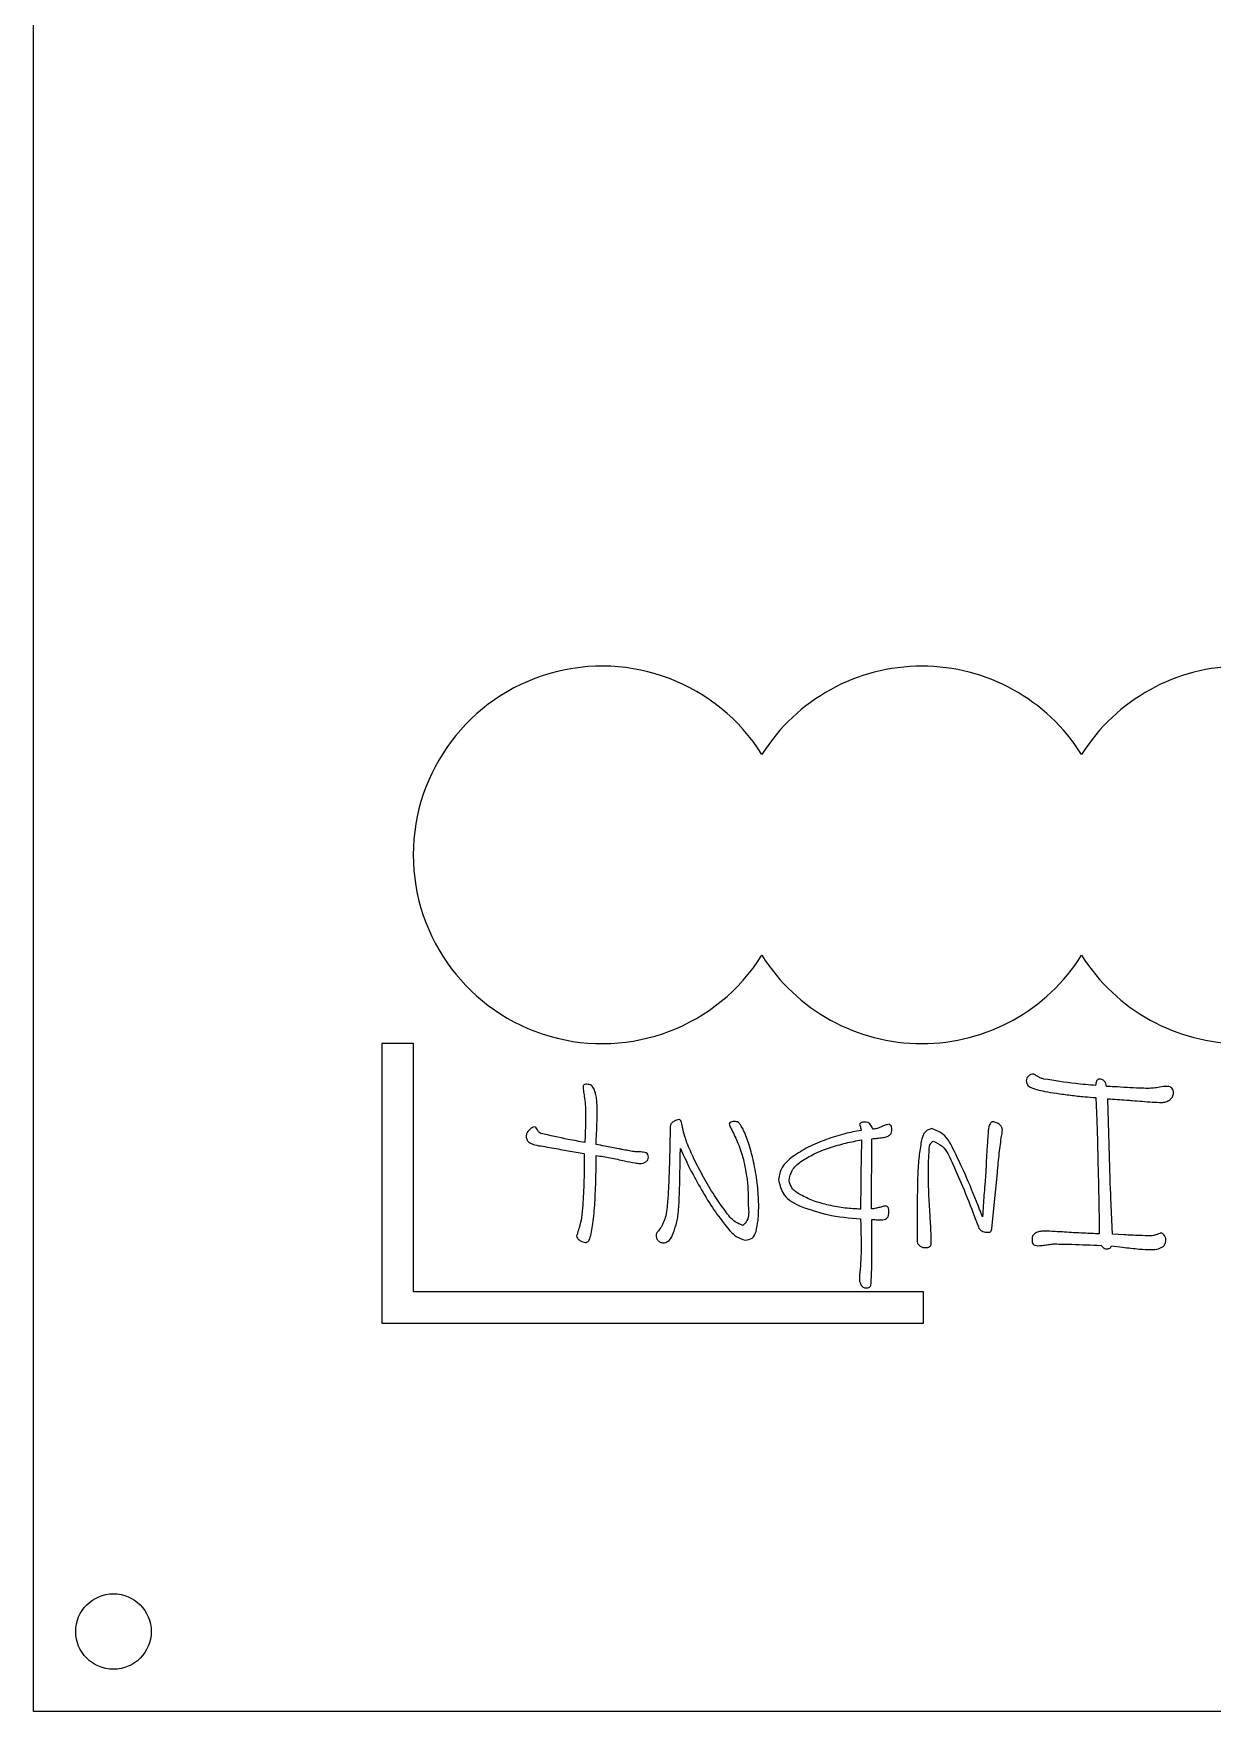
# Model space of a CAD drawing. Header units: millimetres. Extents: x -198 to -17, y 37 to 168.
# Drawn here: x -98.3 to -60.8, y 36.7 to 90 of the extents above; entities that cross this region are included whole.
import ezdxf

# ---------------------------------------------------------------- set-up
doc = ezdxf.new("R2010")
doc.units = ezdxf.units.MM
doc.layers.get('0').update_dxf_attribs({"linetype": 'CONTINUOUS'})

msp = doc.modelspace()

# ---------------------------------------------------------------- linework, layer by layer
for p, q in [((-64.063, 53.566), (-64.141, 56.136)), ((-62.364, 56.522), (-62.49, 56.506)), ((-80.753, 54.957), (-80.761, 54.745)), ((-81.287, 54.486), (-80.776, 54.399)), ((-71.649, 52.638), (-71.641, 54.863)), ((-68.017, 53.809), (-68.048, 53.393)), ((-67.765, 52.646), (-67.647, 53.778)), ((-63.992, 51.836), (-64.039, 52.992)), ((-71.633, 51.199), (-71.641, 52.3)), ((-68.371, 52.379), (-68.253, 52.064)), ((-67.828, 52.001), (-67.765, 52.646)), ((-63.63, 51.813), (-63.992, 51.836)), ((-64.023, 51.459), (-63.669, 51.42))]:
    msp.add_line(p, q)
for points in [[(-17, 143.34), (-17, 36.66), (-98.28, 36.66), (-98.28, 143.34)], [(-87.21, 49), (-70, 49), (-70, 50), (-86.21, 50), (-86.21, 57.89), (-87.21, 57.89)]]:
    msp.add_lwpolyline(points, close=True)
msp.add_lwpolyline([(-64.97, 67.083, 0.55261), (-75.13, 67.083, 3.470371), (-75.13, 60.697, 0.55261), (-64.97, 60.697, 0.552613), (-54.81, 60.697, 3.470515), (-54.81, 67.083, 0.552621)], format="xyb", close=True)
msp.add_circle((-95.741, 39.2), 1.2)
for points, knots in [([(-80.792, 56.577), (-80.799, 56.566), (-80.815, 56.54), (-80.816, 56.509), (-80.816, 56.49)], [0, 0, 0, 0, 0.00378051, 0.009119751, 0.009119751, 0.009119751, 0.009119751]), ([(-80.698, 56.6), (-80.718, 56.6), (-80.752, 56.601), (-80.781, 56.584), (-80.792, 56.577)], [0, 0, 0, 0, 0.005925739, 0.009880971, 0.009880971, 0.009880971, 0.009880971]), ([(-80.462, 56.443), (-80.488, 56.489), (-80.54, 56.581), (-80.645, 56.594), (-80.698, 56.6)], [0, 0, 0, 0, 0.01485929, 0.02992513, 0.02992513, 0.02992513, 0.02992513]), ([(-66.657, 56.86), (-66.678, 56.837), (-66.719, 56.793), (-66.725, 56.733), (-66.728, 56.703)], [0, 0, 0, 0, 0.00884434, 0.0176712, 0.0176712, 0.0176712, 0.0176712]), ([(-66.728, 56.703), (-66.721, 56.656), (-66.707, 56.561), (-66.622, 56.514), (-66.578, 56.49)], [0, 0, 0, 0, 0.01330973, 0.02734279, 0.02734279, 0.02734279, 0.02734279]), ([(-66.508, 56.923), (-66.534, 56.92), (-66.59, 56.913), (-66.634, 56.878), (-66.657, 56.86)], [0, 0, 0, 0, 0.00782476, 0.01649263, 0.01649263, 0.01649263, 0.01649263]), ([(-66.378, 56.852), (-66.407, 56.871), (-66.448, 56.898), (-66.494, 56.917), (-66.508, 56.923)], [0, 0, 0, 0, 0.01039857, 0.01479881, 0.01479881, 0.01479881, 0.01479881]), ([(-66.169, 56.765), (-66.203, 56.774), (-66.277, 56.792), (-66.342, 56.831), (-66.378, 56.852)], [0, 0, 0, 0, 0.01035395, 0.02266131, 0.02266131, 0.02266131, 0.02266131]), ([(-64.526, 56.561), (-64.74, 56.579), (-65.29, 56.624), (-65.835, 56.712), (-66.169, 56.765)], [0, 0, 0, 0, 0.0641474, 0.1656274, 0.1656274, 0.1656274, 0.1656274]), ([(-64.495, 56.703), (-64.504, 56.681), (-64.523, 56.635), (-64.525, 56.586), (-64.526, 56.561)], [0, 0, 0, 0, 0.00708637, 0.01459622, 0.01459622, 0.01459622, 0.01459622]), ([(-64.416, 56.765), (-64.432, 56.762), (-64.467, 56.753), (-64.485, 56.721), (-64.495, 56.703)], [0, 0, 0, 0, 0.00460085, 0.01049709, 0.01049709, 0.01049709, 0.01049709]), ([(-64.251, 56.699), (-64.274, 56.718), (-64.322, 56.758), (-64.384, 56.763), (-64.416, 56.765)], [0, 0, 0, 0, 0.00883177, 0.01821903, 0.01821903, 0.01821903, 0.01821903]), ([(-64.18, 56.53), (-64.185, 56.562), (-64.194, 56.624), (-64.233, 56.674), (-64.251, 56.699)], [0, 0, 0, 0, 0.00958275, 0.01860494, 0.01860494, 0.01860494, 0.01860494]), ([(-80.816, 56.49), (-80.813, 56.459), (-80.804, 56.367), (-80.787, 56.276), (-80.776, 56.215)], [0, 0, 0, 0, 0.00928957, 0.02780408, 0.02780408, 0.02780408, 0.02780408]), ([(-80.776, 56.215), (-80.765, 56.127), (-80.739, 55.926), (-80.738, 55.723), (-80.737, 55.61)], [0, 0, 0, 0, 0.02669631, 0.06071206, 0.06071206, 0.06071206, 0.06071206]), ([(-80.387, 56.14), (-80.395, 56.194), (-80.409, 56.298), (-80.445, 56.396), (-80.462, 56.443)], [0, 0, 0, 0, 0.01626967, 0.03124871, 0.03124871, 0.03124871, 0.03124871]), ([(-80.368, 55.665), (-80.368, 55.756), (-80.368, 55.914), (-80.382, 56.073), (-80.387, 56.14)], [0, 0, 0, 0, 0.02722534, 0.04762066, 0.04762066, 0.04762066, 0.04762066]), ([(-66.578, 56.49), (-66.517, 56.469), (-66.373, 56.418), (-66.224, 56.389), (-66.138, 56.372)], [0, 0, 0, 0, 0.01945355, 0.04563194, 0.04563194, 0.04563194, 0.04563194]), ([(-66.138, 56.372), (-66.016, 56.351), (-65.745, 56.303), (-65.471, 56.269), (-65.32, 56.25)], [0, 0, 0, 0, 0.03707713, 0.08267726, 0.08267726, 0.08267726, 0.08267726]), ([(-65.32, 56.25), (-65.171, 56.233), (-64.904, 56.202), (-64.637, 56.184), (-64.519, 56.176)], [0, 0, 0, 0, 0.04506934, 0.08054596, 0.08054596, 0.08054596, 0.08054596]), ([(-64.519, 56.176), (-64.509, 55.957), (-64.48, 55.307), (-64.465, 54.657), (-64.456, 54.226)], [0, 0, 0, 0, 0.0657023, 0.1950746, 0.1950746, 0.1950746, 0.1950746]), ([(-63.528, 56.494), (-63.664, 56.502), (-63.881, 56.514), (-64.099, 56.525), (-64.18, 56.53)], [0, 0, 0, 0, 0.0407466, 0.0653474, 0.0653474, 0.0653474, 0.0653474]), ([(-64.141, 56.136), (-63.94, 56.124), (-63.68, 56.107), (-63.421, 56.086), (-63.363, 56.081)], [0, 0, 0, 0, 0.06047902, 0.07802509, 0.07802509, 0.07802509, 0.07802509]), ([(-62.868, 56.467), (-62.951, 56.469), (-63.172, 56.474), (-63.392, 56.486), (-63.528, 56.494)], [0, 0, 0, 0, 0.02516674, 0.06609923, 0.06609923, 0.06609923, 0.06609923]), ([(-63.363, 56.081), (-63.151, 56.064), (-62.837, 56.038), (-62.522, 56.023), (-62.419, 56.019)], [0, 0, 0, 0, 0.0638538, 0.09455448, 0.09455448, 0.09455448, 0.09455448]), ([(-62.49, 56.506), (-62.554, 56.495), (-62.679, 56.472), (-62.806, 56.468), (-62.868, 56.467)], [0, 0, 0, 0, 0.01948532, 0.03798625, 0.03798625, 0.03798625, 0.03798625]), ([(-62.419, 56.019), (-62.375, 56.023), (-62.284, 56.031), (-62.207, 56.08), (-62.168, 56.105)], [0, 0, 0, 0, 0.01315057, 0.02695471, 0.02695471, 0.02695471, 0.02695471]), ([(-62.239, 56.53), (-62.26, 56.529), (-62.302, 56.529), (-62.343, 56.524), (-62.364, 56.522)], [0, 0, 0, 0, 0.00629243, 0.01260926, 0.01260926, 0.01260926, 0.01260926]), ([(-62.101, 56.475), (-62.12, 56.491), (-62.16, 56.524), (-62.212, 56.528), (-62.239, 56.53)], [0, 0, 0, 0, 0.00727803, 0.01516237, 0.01516237, 0.01516237, 0.01516237]), ([(-62.168, 56.105), (-62.133, 56.135), (-62.067, 56.194), (-62.055, 56.282), (-62.05, 56.325)], [0, 0, 0, 0, 0.01322096, 0.02575805, 0.02575805, 0.02575805, 0.02575805]), ([(-62.05, 56.325), (-62.052, 56.354), (-62.054, 56.409), (-62.086, 56.454), (-62.101, 56.475)], [0, 0, 0, 0, 0.00854727, 0.01608082, 0.01608082, 0.01608082, 0.01608082]), ([(-80.737, 55.61), (-80.738, 55.507), (-80.74, 55.289), (-80.748, 55.072), (-80.753, 54.957)], [0, 0, 0, 0, 0.03085941, 0.0652743, 0.0652743, 0.0652743, 0.0652743]), ([(-80.383, 55.114), (-80.379, 55.221), (-80.371, 55.404), (-80.369, 55.587), (-80.368, 55.665)], [0, 0, 0, 0, 0.03186143, 0.05505657, 0.05505657, 0.05505657, 0.05505657]), ([(-77.758, 55.476), (-77.788, 55.472), (-77.857, 55.463), (-77.914, 55.426), (-77.946, 55.405)], [0, 0, 0, 0, 0.00921225, 0.02038063, 0.02038063, 0.02038063, 0.02038063]), ([(-77.702, 55.417), (-77.709, 55.434), (-77.72, 55.462), (-77.747, 55.472), (-77.758, 55.476)], [0, 0, 0, 0, 0.005107293, 0.008403322, 0.008403322, 0.008403322, 0.008403322]), ([(-82.533, 55.142), (-82.56, 55.111), (-82.609, 55.052), (-82.619, 54.976), (-82.624, 54.942)], [0, 0, 0, 0, 0.01202036, 0.02239147, 0.02239147, 0.02239147, 0.02239147]), ([(-82.624, 54.942), (-82.619, 54.9), (-82.61, 54.816), (-82.543, 54.763), (-82.51, 54.737)], [0, 0, 0, 0, 0.01213192, 0.02429257, 0.02429257, 0.02429257, 0.02429257]), ([(-82.357, 55.24), (-82.387, 55.235), (-82.456, 55.221), (-82.506, 55.171), (-82.533, 55.142)], [0, 0, 0, 0, 0.00908465, 0.02067305, 0.02067305, 0.02067305, 0.02067305]), ([(-82.266, 55.146), (-82.278, 55.173), (-82.297, 55.217), (-82.34, 55.234), (-82.357, 55.24)], [0, 0, 0, 0, 0.00834373, 0.01352971, 0.01352971, 0.01352971, 0.01352971]), ([(-82.16, 55.036), (-82.181, 55.046), (-82.229, 55.07), (-82.253, 55.118), (-82.266, 55.146)], [0, 0, 0, 0, 0.00679217, 0.01567837, 0.01567837, 0.01567837, 0.01567837]), ([(-80.761, 54.745), (-80.936, 54.778), (-81.405, 54.864), (-81.87, 54.97), (-82.16, 55.036)], [0, 0, 0, 0, 0.0536181, 0.1429406, 0.1429406, 0.1429406, 0.1429406]), ([(-80.399, 54.682), (-80.398, 54.746), (-80.396, 54.89), (-80.388, 55.034), (-80.383, 55.114)], [0, 0, 0, 0, 0.01906848, 0.04327179, 0.04327179, 0.04327179, 0.04327179]), ([(-78.048, 55.256), (-78.05, 55.085), (-78.055, 54.654), (-78.068, 54.223), (-78.076, 53.963)], [0, 0, 0, 0, 0.0512035, 0.1293557, 0.1293557, 0.1293557, 0.1293557]), ([(-77.946, 55.405), (-77.976, 55.384), (-78.028, 55.346), (-78.042, 55.283), (-78.048, 55.256)], [0, 0, 0, 0, 0.01056583, 0.01864551, 0.01864551, 0.01864551, 0.01864551]), ([(-77.655, 55.225), (-77.662, 55.263), (-77.674, 55.328), (-77.694, 55.391), (-77.702, 55.417)], [0, 0, 0, 0, 0.01173701, 0.01985073, 0.01985073, 0.01985073, 0.01985073]), ([(-77.514, 54.737), (-77.537, 54.804), (-77.593, 54.964), (-77.632, 55.128), (-77.655, 55.225)], [0, 0, 0, 0, 0.02113156, 0.05078254, 0.05078254, 0.05078254, 0.05078254]), ([(-75.973, 55.413), (-76.028, 55.417), (-76.111, 55.423), (-76.155, 55.357), (-76.169, 55.335)], [0, 0, 0, 0, 0.01487115, 0.02254634, 0.02254634, 0.02254634, 0.02254634]), ([(-76.169, 55.335), (-76.164, 55.313), (-76.146, 55.249), (-76.113, 55.191), (-76.091, 55.154)], [0, 0, 0, 0, 0.00677716, 0.01978594, 0.01978594, 0.01978594, 0.01978594]), ([(-76.091, 55.154), (-76.021, 55.011), (-75.872, 54.707), (-75.774, 54.383), (-75.721, 54.21)], [0, 0, 0, 0, 0.0475781, 0.1014636, 0.1014636, 0.1014636, 0.1014636]), ([(-75.847, 55.354), (-75.866, 55.371), (-75.901, 55.405), (-75.95, 55.41), (-75.973, 55.413)], [0, 0, 0, 0, 0.00737036, 0.01421317, 0.01421317, 0.01421317, 0.01421317]), ([(-75.713, 55.13), (-75.736, 55.177), (-75.773, 55.257), (-75.826, 55.326), (-75.847, 55.354)], [0, 0, 0, 0, 0.01564845, 0.02614686, 0.02614686, 0.02614686, 0.02614686]), ([(-75.379, 54.053), (-75.424, 54.263), (-75.503, 54.633), (-75.65, 54.98), (-75.713, 55.13)], [0, 0, 0, 0, 0.0642328, 0.1129937, 0.1129937, 0.1129937, 0.1129937]), ([(-71.979, 55.13), (-72.153, 55.098), (-72.529, 55.03), (-72.89, 54.908), (-73.084, 54.843)], [0, 0, 0, 0, 0.0530771, 0.1142511, 0.1142511, 0.1142511, 0.1142511]), ([(-71.869, 55.39), (-71.913, 55.393), (-71.98, 55.397), (-72.014, 55.345), (-72.026, 55.327)], [0, 0, 0, 0, 0.01189678, 0.01803691, 0.01803691, 0.01803691, 0.01803691]), ([(-72.026, 55.327), (-72.025, 55.316), (-72.02, 55.287), (-72.01, 55.261), (-72.003, 55.244)], [0, 0, 0, 0, 0.003296103, 0.008610853, 0.008610853, 0.008610853, 0.008610853]), ([(-72.003, 55.244), (-71.996, 55.225), (-71.983, 55.188), (-71.98, 55.149), (-71.979, 55.13)], [0, 0, 0, 0, 0.00606177, 0.01169415, 0.01169415, 0.01169415, 0.01169415]), ([(-71.7, 55.342), (-71.721, 55.356), (-71.772, 55.39), (-71.833, 55.39), (-71.869, 55.39)], [0, 0, 0, 0, 0.00730174, 0.01788264, 0.01788264, 0.01788264, 0.01788264]), ([(-71.61, 55.17), (-71.623, 55.206), (-71.646, 55.267), (-71.685, 55.321), (-71.7, 55.342)], [0, 0, 0, 0, 0.01157472, 0.0195878, 0.0195878, 0.0195878, 0.0195878]), ([(-71.39, 55.221), (-71.421, 55.209), (-71.492, 55.184), (-71.567, 55.175), (-71.61, 55.17)], [0, 0, 0, 0, 0.00991366, 0.0226603, 0.0226603, 0.0226603, 0.0226603]), ([(-71.295, 55.264), (-71.306, 55.259), (-71.337, 55.244), (-71.369, 55.23), (-71.39, 55.221)], [0, 0, 0, 0, 0.00347306, 0.01037787, 0.01037787, 0.01037787, 0.01037787]), ([(-71.382, 54.89), (-71.324, 54.897), (-71.225, 54.907), (-71.133, 54.948), (-71.095, 54.965)], [0, 0, 0, 0, 0.01723812, 0.02981138, 0.02981138, 0.02981138, 0.02981138]), ([(-71.083, 55.327), (-71.116, 55.323), (-71.19, 55.315), (-71.257, 55.282), (-71.295, 55.264)], [0, 0, 0, 0, 0.00975818, 0.02227661, 0.02227661, 0.02227661, 0.02227661]), ([(-71.095, 54.965), (-71.068, 54.985), (-71.016, 55.025), (-71.008, 55.09), (-71.004, 55.122)], [0, 0, 0, 0, 0.00952003, 0.01883913, 0.01883913, 0.01883913, 0.01883913]), ([(-71.004, 55.122), (-71, 55.179), (-70.994, 55.265), (-71.061, 55.311), (-71.083, 55.327)], [0, 0, 0, 0, 0.01545568, 0.02325805, 0.02325805, 0.02325805, 0.02325805]), ([(-69.731, 55.193), (-69.807, 55.166), (-69.995, 55.1), (-70.039, 54.899), (-70.065, 54.78)], [0, 0, 0, 0, 0.02298482, 0.05651017, 0.05651017, 0.05651017, 0.05651017]), ([(-69.011, 54.458), (-69.111, 54.667), (-69.269, 55.002), (-69.605, 55.141), (-69.731, 55.193)], [0, 0, 0, 0, 0.0662032, 0.1059815, 0.1059815, 0.1059815, 0.1059815]), ([(-67.942, 55.028), (-67.955, 54.864), (-67.987, 54.458), (-68.006, 54.051), (-68.017, 53.809)], [0, 0, 0, 0, 0.0494656, 0.1220903, 0.1220903, 0.1220903, 0.1220903]), ([(-67.828, 55.405), (-67.853, 55.375), (-67.94, 55.269), (-67.941, 55.128), (-67.942, 55.028)], [0, 0, 0, 0, 0.01161793, 0.04029421, 0.04029421, 0.04029421, 0.04029421]), ([(-67.592, 55.331), (-67.628, 55.352), (-67.701, 55.397), (-67.785, 55.402), (-67.828, 55.405)], [0, 0, 0, 0, 0.01234963, 0.02506605, 0.02506605, 0.02506605, 0.02506605]), ([(-67.647, 53.778), (-67.629, 53.989), (-67.595, 54.383), (-67.54, 54.775), (-67.514, 54.957)], [0, 0, 0, 0, 0.0635788, 0.1186989, 0.1186989, 0.1186989, 0.1186989]), ([(-67.49, 55.138), (-67.495, 55.176), (-67.504, 55.253), (-67.563, 55.304), (-67.592, 55.331)], [0, 0, 0, 0, 0.011012, 0.02249454, 0.02249454, 0.02249454, 0.02249454]), ([(-67.514, 54.957), (-67.507, 54.992), (-67.495, 55.052), (-67.492, 55.112), (-67.49, 55.138)], [0, 0, 0, 0, 0.01056577, 0.01825351, 0.01825351, 0.01825351, 0.01825351]), ([(-82.51, 54.737), (-82.457, 54.714), (-82.325, 54.657), (-82.183, 54.638), (-82.097, 54.627)], [0, 0, 0, 0, 0.01720862, 0.04290078, 0.04290078, 0.04290078, 0.04290078]), ([(-82.097, 54.627), (-81.909, 54.594), (-81.639, 54.548), (-81.369, 54.5), (-81.287, 54.486)], [0, 0, 0, 0, 0.05725683, 0.08220204, 0.08220204, 0.08220204, 0.08220204]), ([(-79.684, 54.548), (-79.831, 54.577), (-80.069, 54.623), (-80.308, 54.666), (-80.399, 54.682)], [0, 0, 0, 0, 0.04502197, 0.07277951, 0.07277951, 0.07277951, 0.07277951]), ([(-79.393, 54.489), (-79.455, 54.501), (-79.552, 54.519), (-79.649, 54.541), (-79.684, 54.548)], [0, 0, 0, 0, 0.01902201, 0.02968115, 0.02968115, 0.02968115, 0.02968115]), ([(-79.047, 54.446), (-79.095, 54.449), (-79.212, 54.456), (-79.326, 54.477), (-79.393, 54.489)], [0, 0, 0, 0, 0.01458413, 0.03489191, 0.03489191, 0.03489191, 0.03489191]), ([(-78.811, 54.415), (-78.842, 54.424), (-78.919, 54.446), (-78.999, 54.446), (-79.047, 54.446)], [0, 0, 0, 0, 0.0097241, 0.02389701, 0.02389701, 0.02389701, 0.02389701]), ([(-78.74, 54.281), (-78.742, 54.312), (-78.745, 54.368), (-78.79, 54.4), (-78.811, 54.415)], [0, 0, 0, 0, 0.00863437, 0.01586654, 0.01586654, 0.01586654, 0.01586654]), ([(-77.726, 54.269), (-77.726, 54.321), (-77.726, 54.417), (-77.72, 54.513), (-77.718, 54.556)], [0, 0, 0, 0, 0.01562624, 0.02870949, 0.02870949, 0.02870949, 0.02870949]), ([(-77.718, 54.556), (-77.631, 54.362), (-77.443, 53.941), (-77.218, 53.538), (-77.097, 53.322)], [0, 0, 0, 0, 0.0639269, 0.1382312, 0.1382312, 0.1382312, 0.1382312]), ([(-76.987, 53.644), (-77.092, 53.839), (-77.285, 54.195), (-77.442, 54.568), (-77.514, 54.737)], [0, 0, 0, 0, 0.0661926, 0.1213705, 0.1213705, 0.1213705, 0.1213705]), ([(-73.084, 54.843), (-73.279, 54.769), (-73.656, 54.625), (-73.992, 54.403), (-74.153, 54.297)], [0, 0, 0, 0, 0.0625695, 0.120395, 0.120395, 0.120395, 0.120395]), ([(-73.89, 54.14), (-73.754, 54.226), (-73.468, 54.407), (-73.149, 54.521), (-72.982, 54.58)], [0, 0, 0, 0, 0.048186, 0.1011975, 0.1011975, 0.1011975, 0.1011975]), ([(-72.982, 54.58), (-72.809, 54.633), (-72.475, 54.737), (-72.13, 54.8), (-71.963, 54.831)], [0, 0, 0, 0, 0.0540884, 0.1049489, 0.1049489, 0.1049489, 0.1049489]), ([(-71.963, 54.831), (-71.969, 54.655), (-71.98, 54.253), (-71.985, 53.85), (-71.987, 53.625)], [0, 0, 0, 0, 0.0529856, 0.1207011, 0.1207011, 0.1207011, 0.1207011]), ([(-71.641, 54.863), (-71.609, 54.867), (-71.523, 54.876), (-71.436, 54.885), (-71.382, 54.89)], [0, 0, 0, 0, 0.00969091, 0.02608907, 0.02608907, 0.02608907, 0.02608907]), ([(-70.065, 54.78), (-70.093, 54.624), (-70.154, 54.274), (-70.17, 53.919), (-70.179, 53.723)], [0, 0, 0, 0, 0.047645, 0.1064506, 0.1064506, 0.1064506, 0.1064506]), ([(-69.841, 53.739), (-69.84, 53.879), (-69.839, 54.132), (-69.821, 54.385), (-69.813, 54.497)], [0, 0, 0, 0, 0.04216359, 0.07593349, 0.07593349, 0.07593349, 0.07593349]), ([(-69.813, 54.497), (-69.812, 54.579), (-69.809, 54.701), (-69.715, 54.77), (-69.684, 54.792)], [0, 0, 0, 0, 0.02258808, 0.03372798, 0.03372798, 0.03372798, 0.03372798]), ([(-69.684, 54.792), (-69.584, 54.743), (-69.304, 54.607), (-69.179, 54.315), (-69.098, 54.128)], [0, 0, 0, 0, 0.03256086, 0.09101058, 0.09101058, 0.09101058, 0.09101058]), ([(-68.213, 52.622), (-68.346, 52.961), (-68.59, 53.582), (-68.88, 54.184), (-69.011, 54.458)], [0, 0, 0, 0, 0.1090001, 0.2002239, 0.2002239, 0.2002239, 0.2002239]), ([(-80.776, 54.399), (-80.777, 54.26), (-80.778, 53.974), (-80.785, 53.688), (-80.788, 53.542)], [0, 0, 0, 0, 0.04186424, 0.08570177, 0.08570177, 0.08570177, 0.08570177]), ([(-80.411, 53.507), (-80.407, 53.647), (-80.401, 53.924), (-80.4, 54.2), (-80.399, 54.336)], [0, 0, 0, 0, 0.04216734, 0.08295062, 0.08295062, 0.08295062, 0.08295062]), ([(-80.399, 54.336), (-80.25, 54.311), (-79.947, 54.26), (-79.647, 54.196), (-79.495, 54.163)], [0, 0, 0, 0, 0.04530215, 0.0920578, 0.0920578, 0.0920578, 0.0920578]), ([(-79.495, 54.163), (-79.385, 54.139), (-79.221, 54.104), (-79.054, 54.083), (-79, 54.077)], [0, 0, 0, 0, 0.03384284, 0.05029831, 0.05029831, 0.05029831, 0.05029831]), ([(-79, 54.077), (-78.969, 54.079), (-78.905, 54.084), (-78.851, 54.116), (-78.823, 54.132)], [0, 0, 0, 0, 0.0092418, 0.0187356, 0.0187356, 0.0187356, 0.0187356]), ([(-78.823, 54.132), (-78.799, 54.152), (-78.751, 54.19), (-78.744, 54.251), (-78.74, 54.281)], [0, 0, 0, 0, 0.00896632, 0.0176659, 0.0176659, 0.0176659, 0.0176659]), ([(-78.076, 53.963), (-78.083, 53.704), (-78.096, 53.28), (-78.13, 52.858), (-78.143, 52.693)], [0, 0, 0, 0, 0.0775952, 0.1271588, 0.1271588, 0.1271588, 0.1271588]), ([(-77.781, 52.567), (-77.771, 52.738), (-77.744, 53.193), (-77.738, 53.649), (-77.734, 53.935)], [0, 0, 0, 0, 0.0511746, 0.136889, 0.136889, 0.136889, 0.136889]), ([(-77.734, 53.935), (-77.732, 53.991), (-77.727, 54.102), (-77.726, 54.213), (-77.726, 54.269)], [0, 0, 0, 0, 0.01661819, 0.03342356, 0.03342356, 0.03342356, 0.03342356]), ([(-75.721, 54.21), (-75.676, 53.996), (-75.572, 53.509), (-75.567, 53.011), (-75.564, 52.732)], [0, 0, 0, 0, 0.0655351, 0.1489611, 0.1489611, 0.1489611, 0.1489611]), ([(-75.234, 52.787), (-75.241, 52.986), (-75.257, 53.412), (-75.337, 53.83), (-75.379, 54.053)], [0, 0, 0, 0, 0.0596628, 0.1275651, 0.1275651, 0.1275651, 0.1275651]), ([(-74.153, 54.297), (-74.284, 54.192), (-74.523, 54.003), (-74.579, 53.707), (-74.605, 53.574)], [0, 0, 0, 0, 0.04843541, 0.08782716, 0.08782716, 0.08782716, 0.08782716]), ([(-74.267, 53.542), (-74.246, 53.653), (-74.199, 53.899), (-73.999, 54.054), (-73.89, 54.14)], [0, 0, 0, 0, 0.03283116, 0.07285611, 0.07285611, 0.07285611, 0.07285611]), ([(-69.098, 54.128), (-68.982, 53.872), (-68.721, 53.297), (-68.496, 52.707), (-68.371, 52.379)], [0, 0, 0, 0, 0.0841633, 0.1894759, 0.1894759, 0.1894759, 0.1894759]), ([(-64.456, 54.226), (-64.444, 53.759), (-64.425, 52.965), (-64.413, 52.171), (-64.408, 51.844)], [0, 0, 0, 0, 0.1401689, 0.2382554, 0.2382554, 0.2382554, 0.2382554]), ([(-80.788, 53.542), (-80.792, 53.402), (-80.8, 53.14), (-80.816, 52.878), (-80.824, 52.756)], [0, 0, 0, 0, 0.0420856, 0.0787004, 0.0787004, 0.0787004, 0.0787004]), ([(-80.446, 52.756), (-80.439, 52.872), (-80.423, 53.122), (-80.415, 53.373), (-80.411, 53.507)], [0, 0, 0, 0, 0.03494701, 0.07516663, 0.07516663, 0.07516663, 0.07516663]), ([(-76.291, 52.563), (-76.411, 52.727), (-76.664, 53.073), (-76.875, 53.447), (-76.987, 53.644)], [0, 0, 0, 0, 0.0606615, 0.1286485, 0.1286485, 0.1286485, 0.1286485]), ([(-74.605, 53.574), (-74.564, 53.394), (-74.471, 52.99), (-74.092, 52.809), (-73.882, 52.709)], [0, 0, 0, 0, 0.0527258, 0.1183596, 0.1183596, 0.1183596, 0.1183596]), ([(-73.901, 53.082), (-74.007, 53.145), (-74.191, 53.253), (-74.244, 53.456), (-74.267, 53.542)], [0, 0, 0, 0, 0.03509939, 0.06085181, 0.06085181, 0.06085181, 0.06085181]), ([(-71.987, 53.625), (-71.989, 53.417), (-71.993, 53.085), (-71.994, 52.754), (-71.995, 52.63)], [0, 0, 0, 0, 0.0624045, 0.099453, 0.099453, 0.099453, 0.099453]), ([(-70.179, 53.723), (-70.186, 53.429), (-70.202, 52.733), (-70.202, 52.035), (-70.202, 51.632)], [0, 0, 0, 0, 0.0880681, 0.2091387, 0.2091387, 0.2091387, 0.2091387]), ([(-69.794, 52.536), (-69.807, 52.757), (-69.832, 53.157), (-69.838, 53.558), (-69.841, 53.739)], [0, 0, 0, 0, 0.0663287, 0.1203904, 0.1203904, 0.1203904, 0.1203904]), ([(-68.048, 53.393), (-68.066, 53.177), (-68.093, 52.841), (-68.112, 52.506), (-68.119, 52.386)], [0, 0, 0, 0, 0.0650443, 0.10088, 0.10088, 0.10088, 0.10088]), ([(-64.055, 53.318), (-64.057, 53.363), (-64.061, 53.445), (-64.062, 53.528), (-64.063, 53.566)], [0, 0, 0, 0, 0.01347599, 0.0247788, 0.0247788, 0.0247788, 0.0247788]), ([(-77.097, 53.322), (-76.97, 53.105), (-76.73, 52.694), (-76.443, 52.314), (-76.307, 52.135)], [0, 0, 0, 0, 0.0753881, 0.1427105, 0.1427105, 0.1427105, 0.1427105]), ([(-73.001, 52.752), (-73.168, 52.794), (-73.48, 52.872), (-73.767, 53.015), (-73.901, 53.082)], [0, 0, 0, 0, 0.05128138, 0.09613459, 0.09613459, 0.09613459, 0.09613459]), ([(-64.039, 52.992), (-64.041, 53.049), (-64.046, 53.158), (-64.052, 53.267), (-64.055, 53.318)], [0, 0, 0, 0, 0.01721527, 0.03266377, 0.03266377, 0.03266377, 0.03266377]), ([(-80.824, 52.756), (-80.834, 52.621), (-80.851, 52.385), (-80.909, 52.155), (-80.934, 52.056)], [0, 0, 0, 0, 0.04052219, 0.0709429, 0.0709429, 0.0709429, 0.0709429]), ([(-80.513, 52.096), (-80.499, 52.2), (-80.47, 52.42), (-80.455, 52.641), (-80.446, 52.756)], [0, 0, 0, 0, 0.03167921, 0.0663876, 0.0663876, 0.0663876, 0.0663876]), ([(-78.143, 52.693), (-78.153, 52.601), (-78.172, 52.436), (-78.231, 52.282), (-78.257, 52.214)], [0, 0, 0, 0, 0.02767479, 0.0494592, 0.0494592, 0.0494592, 0.0494592]), ([(-77.942, 51.883), (-77.903, 51.994), (-77.825, 52.217), (-77.796, 52.45), (-77.781, 52.567)], [0, 0, 0, 0, 0.03521492, 0.07045075, 0.07045075, 0.07045075, 0.07045075]), ([(-75.737, 52.111), (-75.821, 52.144), (-76.051, 52.233), (-76.198, 52.435), (-76.291, 52.563)], [0, 0, 0, 0, 0.02659661, 0.07277176, 0.07277176, 0.07277176, 0.07277176]), ([(-75.564, 52.732), (-75.549, 52.565), (-75.527, 52.324), (-75.688, 52.161), (-75.737, 52.111)], [0, 0, 0, 0, 0.04678046, 0.06701267, 0.06701267, 0.06701267, 0.06701267]), ([(-75.316, 51.915), (-75.293, 52.033), (-75.234, 52.321), (-75.234, 52.614), (-75.234, 52.787)], [0, 0, 0, 0, 0.0361086, 0.08784006, 0.08784006, 0.08784006, 0.08784006]), ([(-73.882, 52.709), (-73.606, 52.615), (-72.994, 52.406), (-72.349, 52.348), (-71.995, 52.316)], [0, 0, 0, 0, 0.087048, 0.1933399, 0.1933399, 0.1933399, 0.1933399]), ([(-71.995, 52.63), (-72.158, 52.636), (-72.497, 52.648), (-72.829, 52.717), (-73.001, 52.752)], [0, 0, 0, 0, 0.0488372, 0.1015227, 0.1015227, 0.1015227, 0.1015227]), ([(-71.995, 52.316), (-71.99, 52.154), (-71.982, 51.863), (-71.98, 51.572), (-71.979, 51.443)], [0, 0, 0, 0, 0.04855986, 0.08728044, 0.08728044, 0.08728044, 0.08728044]), ([(-71.382, 52.685), (-71.43, 52.672), (-71.517, 52.647), (-71.608, 52.641), (-71.649, 52.638)], [0, 0, 0, 0, 0.0149681, 0.0272106, 0.0272106, 0.0272106, 0.0272106]), ([(-71.641, 52.3), (-71.622, 52.299), (-71.574, 52.298), (-71.526, 52.294), (-71.496, 52.292)], [0, 0, 0, 0, 0.00560485, 0.01456687, 0.01456687, 0.01456687, 0.01456687]), ([(-71.496, 52.292), (-71.461, 52.29), (-71.391, 52.285), (-71.322, 52.285), (-71.287, 52.284)], [0, 0, 0, 0, 0.01053149, 0.02085164, 0.02085164, 0.02085164, 0.02085164]), ([(-71.193, 52.732), (-71.214, 52.729), (-71.278, 52.718), (-71.34, 52.698), (-71.382, 52.685)], [0, 0, 0, 0, 0.00639884, 0.01946558, 0.01946558, 0.01946558, 0.01946558]), ([(-71.287, 52.284), (-71.233, 52.3), (-71.107, 52.335), (-71.102, 52.468), (-71.099, 52.544)], [0, 0, 0, 0, 0.01556639, 0.0355876, 0.0355876, 0.0355876, 0.0355876]), ([(-71.099, 52.544), (-71.097, 52.597), (-71.093, 52.683), (-71.166, 52.719), (-71.193, 52.732)], [0, 0, 0, 0, 0.0143461, 0.02284983, 0.02284983, 0.02284983, 0.02284983]), ([(-69.747, 51.537), (-69.75, 51.674), (-69.757, 52.008), (-69.78, 52.34), (-69.794, 52.536)], [0, 0, 0, 0, 0.04109394, 0.09996604, 0.09996604, 0.09996604, 0.09996604]), ([(-68.162, 52.493), (-68.17, 52.513), (-68.185, 52.557), (-68.204, 52.6), (-68.213, 52.622)], [0, 0, 0, 0, 0.00659069, 0.01394585, 0.01394585, 0.01394585, 0.01394585]), ([(-68.119, 52.386), (-68.127, 52.403), (-68.143, 52.438), (-68.156, 52.474), (-68.162, 52.493)], [0, 0, 0, 0, 0.00549788, 0.01146737, 0.01146737, 0.01146737, 0.01146737]), ([(-80.934, 52.056), (-80.954, 51.993), (-80.984, 51.901), (-81.012, 51.809), (-81.02, 51.781)], [0, 0, 0, 0, 0.02001441, 0.02884345, 0.02884345, 0.02884345, 0.02884345]), ([(-81.02, 51.781), (-81.014, 51.754), (-81.001, 51.693), (-80.95, 51.656), (-80.922, 51.636)], [0, 0, 0, 0, 0.00795567, 0.01810482, 0.01810482, 0.01810482, 0.01810482]), ([(-80.603, 51.687), (-80.587, 51.739), (-80.545, 51.872), (-80.525, 52.011), (-80.513, 52.096)], [0, 0, 0, 0, 0.01638767, 0.04193056, 0.04193056, 0.04193056, 0.04193056]), ([(-78.418, 51.942), (-78.439, 51.917), (-78.471, 51.88), (-78.49, 51.835), (-78.497, 51.82)], [0, 0, 0, 0, 0.00990575, 0.01456613, 0.01456613, 0.01456613, 0.01456613]), ([(-78.497, 51.82), (-78.494, 51.782), (-78.49, 51.709), (-78.446, 51.651), (-78.426, 51.624)], [0, 0, 0, 0, 0.01134159, 0.02132085, 0.02132085, 0.02132085, 0.02132085]), ([(-78.257, 52.214), (-78.282, 52.161), (-78.329, 52.066), (-78.39, 51.981), (-78.418, 51.942)], [0, 0, 0, 0, 0.0174518, 0.03159794, 0.03159794, 0.03159794, 0.03159794]), ([(-78.229, 51.553), (-78.175, 51.576), (-78.031, 51.638), (-77.976, 51.789), (-77.942, 51.883)], [0, 0, 0, 0, 0.01715235, 0.04543401, 0.04543401, 0.04543401, 0.04543401]), ([(-76.307, 52.135), (-76.199, 51.994), (-76.025, 51.767), (-75.759, 51.675), (-75.658, 51.64)], [0, 0, 0, 0, 0.0517739, 0.0831167, 0.0831167, 0.0831167, 0.0831167]), ([(-75.658, 51.64), (-75.579, 51.653), (-75.414, 51.679), (-75.35, 51.835), (-75.316, 51.915)], [0, 0, 0, 0, 0.02259396, 0.0468133, 0.0468133, 0.0468133, 0.0468133]), ([(-68.253, 52.064), (-68.24, 52.039), (-68.215, 51.989), (-68.17, 51.955), (-68.147, 51.938)], [0, 0, 0, 0, 0.00824132, 0.01667246, 0.01667246, 0.01667246, 0.01667246]), ([(-68.147, 51.938), (-68.122, 51.925), (-68.074, 51.898), (-68.02, 51.893), (-67.993, 51.891)], [0, 0, 0, 0, 0.00835286, 0.01620529, 0.01620529, 0.01620529, 0.01620529]), ([(-67.993, 51.891), (-67.967, 51.891), (-67.924, 51.891), (-67.883, 51.902), (-67.868, 51.907)], [0, 0, 0, 0, 0.00787144, 0.01273371, 0.01273371, 0.01273371, 0.01273371]), ([(-67.868, 51.907), (-67.858, 51.917), (-67.833, 51.943), (-67.83, 51.979), (-67.828, 52.001)], [0, 0, 0, 0, 0.00405183, 0.01048983, 0.01048983, 0.01048983, 0.01048983]), ([(-66.433, 51.868), (-66.466, 51.844), (-66.533, 51.795), (-66.542, 51.713), (-66.547, 51.671)], [0, 0, 0, 0, 0.01174855, 0.02368945, 0.02368945, 0.02368945, 0.02368945]), ([(-66.177, 51.931), (-66.223, 51.928), (-66.312, 51.923), (-66.393, 51.886), (-66.433, 51.868)], [0, 0, 0, 0, 0.01355464, 0.02652966, 0.02652966, 0.02652966, 0.02652966]), ([(-65.525, 51.899), (-65.676, 51.908), (-65.894, 51.92), (-66.111, 51.928), (-66.177, 51.931)], [0, 0, 0, 0, 0.0454622, 0.06532837, 0.06532837, 0.06532837, 0.06532837]), ([(-64.408, 51.844), (-64.572, 51.849), (-64.945, 51.861), (-65.317, 51.885), (-65.525, 51.899)], [0, 0, 0, 0, 0.049167, 0.1117785, 0.1117785, 0.1117785, 0.1117785]), ([(-62.773, 51.781), (-62.893, 51.783), (-63.179, 51.788), (-63.464, 51.803), (-63.63, 51.813)], [0, 0, 0, 0, 0.03597558, 0.0857563, 0.0857563, 0.0857563, 0.0857563]), ([(-62.573, 51.824), (-62.607, 51.812), (-62.672, 51.788), (-62.74, 51.783), (-62.773, 51.781)], [0, 0, 0, 0, 0.010816, 0.02060466, 0.02060466, 0.02060466, 0.02060466]), ([(-62.451, 51.868), (-62.464, 51.864), (-62.505, 51.853), (-62.545, 51.836), (-62.573, 51.824)], [0, 0, 0, 0, 0.00398198, 0.01294241, 0.01294241, 0.01294241, 0.01294241]), ([(-62.345, 51.797), (-62.36, 51.817), (-62.388, 51.854), (-62.432, 51.863), (-62.451, 51.868)], [0, 0, 0, 0, 0.00743549, 0.01312252, 0.01312252, 0.01312252, 0.01312252]), ([(-62.294, 51.679), (-62.297, 51.697), (-62.305, 51.74), (-62.33, 51.776), (-62.345, 51.797)], [0, 0, 0, 0, 0.00545822, 0.01299183, 0.01299183, 0.01299183, 0.01299183]), ([(-80.922, 51.636), (-80.891, 51.616), (-80.834, 51.58), (-80.768, 51.572), (-80.737, 51.569)], [0, 0, 0, 0, 0.01076967, 0.01986674, 0.01986674, 0.01986674, 0.01986674]), ([(-80.737, 51.569), (-80.722, 51.57), (-80.693, 51.572), (-80.67, 51.588), (-80.658, 51.596)], [0, 0, 0, 0, 0.004378336, 0.008473922, 0.008473922, 0.008473922, 0.008473922]), ([(-80.658, 51.596), (-80.648, 51.608), (-80.624, 51.635), (-80.611, 51.668), (-80.603, 51.687)], [0, 0, 0, 0, 0.00468112, 0.01065944, 0.01065944, 0.01065944, 0.01065944]), ([(-78.426, 51.624), (-78.399, 51.603), (-78.341, 51.559), (-78.268, 51.555), (-78.229, 51.553)], [0, 0, 0, 0, 0.00997914, 0.02132074, 0.02132074, 0.02132074, 0.02132074]), ([(-71.979, 51.443), (-71.981, 51.3), (-71.983, 51.027), (-72.007, 50.755), (-72.019, 50.625)], [0, 0, 0, 0, 0.04285723, 0.08188384, 0.08188384, 0.08188384, 0.08188384]), ([(-70.202, 51.632), (-70.199, 51.601), (-70.191, 51.538), (-70.147, 51.494), (-70.124, 51.471)], [0, 0, 0, 0, 0.00896422, 0.01840286, 0.01840286, 0.01840286, 0.01840286]), ([(-70.124, 51.471), (-70.096, 51.451), (-70.039, 51.411), (-69.97, 51.406), (-69.935, 51.404)], [0, 0, 0, 0, 0.00999502, 0.02035071, 0.02035071, 0.02035071, 0.02035071]), ([(-69.935, 51.404), (-69.91, 51.405), (-69.863, 51.407), (-69.821, 51.429), (-69.802, 51.439)], [0, 0, 0, 0, 0.0073256, 0.01397103, 0.01397103, 0.01397103, 0.01397103]), ([(-69.802, 51.439), (-69.785, 51.452), (-69.754, 51.477), (-69.749, 51.518), (-69.747, 51.537)], [0, 0, 0, 0, 0.00590699, 0.01167486, 0.01167486, 0.01167486, 0.01167486]), ([(-66.547, 51.671), (-66.547, 51.639), (-66.546, 51.584), (-66.522, 51.534), (-66.511, 51.514)], [0, 0, 0, 0, 0.00947535, 0.0163014, 0.0163014, 0.0163014, 0.0163014]), ([(-66.511, 51.514), (-66.493, 51.5), (-66.449, 51.466), (-66.392, 51.467), (-66.358, 51.467)], [0, 0, 0, 0, 0.00662507, 0.01642507, 0.01642507, 0.01642507, 0.01642507]), ([(-66.358, 51.467), (-66.329, 51.468), (-66.242, 51.474), (-66.156, 51.484), (-66.099, 51.49)], [0, 0, 0, 0, 0.00886401, 0.02605428, 0.02605428, 0.02605428, 0.02605428]), ([(-66.099, 51.49), (-66.05, 51.499), (-65.962, 51.516), (-65.872, 51.52), (-65.831, 51.522)], [0, 0, 0, 0, 0.014734, 0.02694491, 0.02694491, 0.02694491, 0.02694491]), ([(-65.831, 51.522), (-65.647, 51.518), (-65.154, 51.509), (-64.661, 51.488), (-64.353, 51.475)], [0, 0, 0, 0, 0.055437, 0.147879, 0.147879, 0.147879, 0.147879]), ([(-64.353, 51.475), (-64.34, 51.458), (-64.315, 51.425), (-64.28, 51.403), (-64.263, 51.392)], [0, 0, 0, 0, 0.00640654, 0.01232387, 0.01232387, 0.01232387, 0.01232387]), ([(-64.263, 51.392), (-64.247, 51.384), (-64.219, 51.369), (-64.187, 51.366), (-64.173, 51.364)], [0, 0, 0, 0, 0.005238924, 0.009520044, 0.009520044, 0.009520044, 0.009520044]), ([(-64.173, 51.364), (-64.157, 51.366), (-64.124, 51.368), (-64.094, 51.381), (-64.078, 51.388)], [0, 0, 0, 0, 0.004753707, 0.009791441, 0.009791441, 0.009791441, 0.009791441]), ([(-64.078, 51.388), (-64.064, 51.397), (-64.037, 51.413), (-64.028, 51.444), (-64.023, 51.459)], [0, 0, 0, 0, 0.00475771, 0.009248196, 0.009248196, 0.009248196, 0.009248196]), ([(-63.669, 51.42), (-63.492, 51.397), (-63.189, 51.358), (-62.883, 51.346), (-62.758, 51.341)], [0, 0, 0, 0, 0.05378322, 0.09157019, 0.09157019, 0.09157019, 0.09157019]), ([(-62.758, 51.341), (-62.679, 51.343), (-62.539, 51.347), (-62.418, 51.419), (-62.364, 51.451)], [0, 0, 0, 0, 0.0229641, 0.0414223, 0.0414223, 0.0414223, 0.0414223]), ([(-62.364, 51.451), (-62.344, 51.479), (-62.295, 51.547), (-62.294, 51.631), (-62.294, 51.679)], [0, 0, 0, 0, 0.01031422, 0.02438028, 0.02438028, 0.02438028, 0.02438028]), ([(-71.645, 50.637), (-71.642, 50.731), (-71.635, 50.918), (-71.634, 51.105), (-71.633, 51.199)], [0, 0, 0, 0, 0.02802105, 0.0562262, 0.0562262, 0.0562262, 0.0562262]), ([(-72.019, 50.625), (-72.023, 50.586), (-72.03, 50.52), (-72.033, 50.455), (-72.034, 50.429)], [0, 0, 0, 0, 0.01204679, 0.01972202, 0.01972202, 0.01972202, 0.01972202]), ([(-72.034, 50.429), (-72.032, 50.389), (-72.029, 50.313), (-71.995, 50.245), (-71.979, 50.213)], [0, 0, 0, 0, 0.01177486, 0.02252404, 0.02252404, 0.02252404, 0.02252404]), ([(-71.979, 50.213), (-71.959, 50.186), (-71.919, 50.134), (-71.854, 50.126), (-71.822, 50.122)], [0, 0, 0, 0, 0.00952005, 0.01883937, 0.01883937, 0.01883937, 0.01883937]), ([(-71.822, 50.122), (-71.781, 50.124), (-71.706, 50.128), (-71.677, 50.195), (-71.665, 50.225)], [0, 0, 0, 0, 0.01129902, 0.02029917, 0.02029917, 0.02029917, 0.02029917]), ([(-71.665, 50.225), (-71.662, 50.281), (-71.654, 50.419), (-71.649, 50.556), (-71.645, 50.637)], [0, 0, 0, 0, 0.01702378, 0.04132064, 0.04132064, 0.04132064, 0.04132064])]:
    msp.add_open_spline(points, degree=3, knots=knots)

doc.saveas('drawing.dxf')
